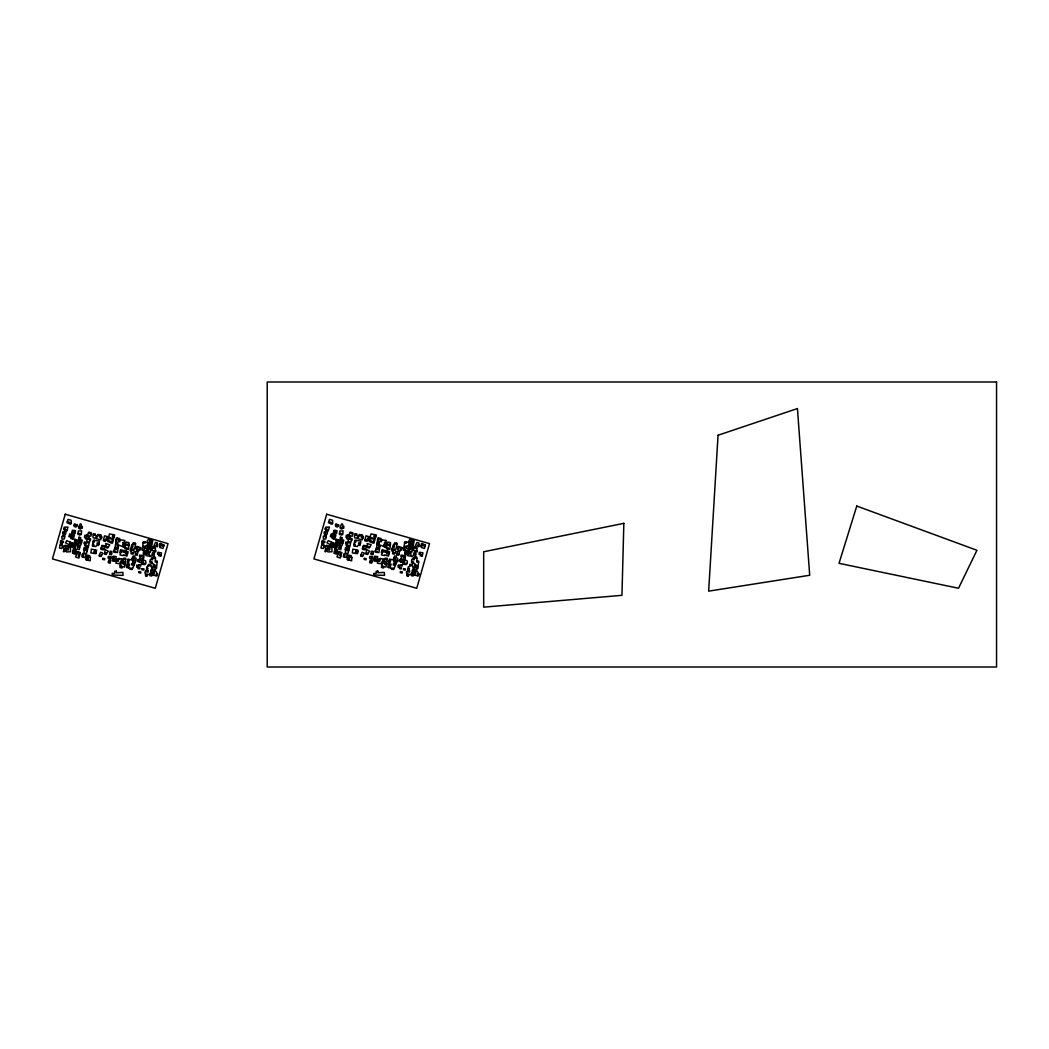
<?xml version="1.0" encoding="UTF-8"?>
<svg xmlns="http://www.w3.org/2000/svg" width="1049" height="1049" viewBox="0 0 1049 1049"><rect width="100%" height="100%" fill="white"/><g stroke="black" fill="none" stroke-linecap="round" stroke-linejoin="round"><path stroke-width="1.5" d="M71.135 523.202L71.175 520.278L68.028 519.399L66.952 522.69L70.703 524.251L71.135 523.202L69.378 522.468L68.946 523.517M332.612 523.202L332.651 520.278L329.491 519.399L328.429 522.69L332.166 524.251L332.612 523.202L330.855 522.468L330.409 523.517M115.928 541.874L116.282 538.006L119.704 538.543L119.547 539.75L124.779 540.445L123.9 547.093L118.589 545.034L118.17 548.024L115.102 547.394L115.928 541.874L117.803 542.189L117.619 543.303L115.744 543.002M377.404 541.874L377.745 538.006L381.167 538.543L381.01 539.75L386.255 540.445L385.376 547.093L380.066 545.034L379.646 548.024L376.578 547.394L377.404 541.874L379.279 542.189L379.095 543.303L377.22 543.002M148.25 565.503L148.224 566.408L146.86 566.696L146.493 570.118L144.946 571.993L145.68 575.835L146.808 576.019L147.712 574.419L148.748 574.655L150.44 573.042L149.915 575.678L151.672 576.032L152.105 575.049L157.114 575.901L157.416 574.013L155.79 571.076L152.8 570.577L151.987 569.502L150.886 564.782L148.434 564.375L148.25 565.503L150.125 565.804L150.309 564.677M409.726 565.503L409.7 566.408L408.336 566.696L407.969 570.118L406.422 571.993L407.143 575.835L408.271 576.019L409.189 574.419L410.225 574.655L411.916 573.042L411.392 575.678L413.149 576.032L413.581 575.049L418.59 575.901L418.879 574.013L417.266 571.076L414.263 570.577L413.45 569.502L412.362 564.782L409.91 564.375L409.726 565.503L411.601 565.804L411.785 564.677M101.071 536.695L101.15 535.016L97.741 534.466L96.521 538.78L100.77 539.802L101.242 537.875M362.548 536.695L362.626 535.016L359.217 534.466L357.997 538.78L362.246 539.802L362.705 537.875M154.255 554.226L154.151 556.324L151.869 555.668L152.564 552.784L154.439 553.098L154.255 554.226L152.38 553.911M415.732 554.226L415.627 556.324L413.345 555.668L414.04 552.784L415.915 553.098L415.732 554.226L413.857 553.911M87.46 549.807L87.88 547.224L86.057 546.673L85.73 547.762L84.104 547.565L83.815 549.44L84.956 550.384L83.933 550.41L84.117 553.072L86.49 553.544L87.46 549.807L85.638 549.256L85.31 550.345L87.133 550.895M348.937 549.807L349.343 547.224L347.521 546.673L347.193 547.762L345.58 547.565L345.291 549.44L346.419 550.384L345.396 550.41L345.593 553.072L347.966 553.544L348.937 549.807L347.114 549.256L346.786 550.345L348.609 550.895M81.232 526.27L81.127 528.158L82.268 528.224L82.373 526.323L81.232 526.27L81.206 524.185L80.301 523.844L78.505 527.044L80.957 528.027L80.524 529.089L78.767 528.355L79.2 527.306M342.708 526.27L342.603 528.158L343.744 528.224L343.849 526.323L342.708 526.27L342.682 524.185L341.764 523.844L339.981 527.044L342.433 528.027L341.987 529.089L340.23 528.355L340.676 527.306M78.387 541.061L74.912 539.055L74.479 541.94L78.387 542.464L78.845 545.021L80.589 545.48L82.294 540.222L78.963 539.134L78.387 541.061L80.13 541.586L80.458 540.484L78.636 539.947M155.396 560.835L157.271 561.149L157.088 562.277L155.213 561.962L155.527 558.527M336.06 540.143L335.955 541.94L339.863 542.464L340.309 545.021L342.053 545.48L343.77 540.222L340.427 539.134L339.85 541.061L341.607 541.586L341.935 540.484L340.112 539.947L339.784 541.035L336.388 539.055L336.06 540.143L339.535 541.297L339.207 542.385L337.385 541.835L337.712 540.746M416.873 560.835L418.748 561.149L418.564 562.277L416.689 561.962L417.004 558.527M64.605 536.695L64.448 538.845L62.048 539.252L61.786 536.367L64.605 536.695L64.894 535.593L63.058 535.108L62.756 536.209M326.069 536.695L325.911 538.845L323.512 539.252L323.262 536.367L326.069 536.695L326.37 535.593L324.521 535.108L324.233 536.209M141.445 555.432L141.261 556.56L139.386 556.245L139.569 555.118L144.015 555.852L142.9 562.133L141.694 562.29L141.405 564.165L144.788 564.611L144.972 563.483M402.921 555.432L402.724 556.56L400.849 556.245L401.033 555.118L405.491 555.852L404.376 562.133L403.17 562.29L402.868 564.165L406.265 564.611L406.448 563.483M76.695 553.387L76.879 551.499L80.327 552.535L78.885 558.068L75.489 556.901L78.019 551.604M338.171 553.387L338.355 551.499L341.804 552.535L340.348 558.068L336.965 556.901L339.483 551.604M151.987 569.502L153.797 564.087L150.099 562.71L150.099 560.507L150.479 559.274L152.669 559.786L152.957 557.898L151.83 557.727L151.541 559.602M413.45 569.502L415.26 564.087L411.575 562.71L411.562 560.507L411.955 559.274L414.132 559.786L414.434 557.898L413.306 557.727L413.004 559.602M125.421 561.7L125.828 558.383L123.952 558.081L123.769 559.209L122.038 559.13L121.553 562.238L125.237 562.828L125.421 561.7L123.546 561.385L123.362 562.513M386.897 561.7L387.304 558.383L385.429 558.081L385.245 559.209L383.514 559.13L383.029 562.238L386.701 562.828L386.897 561.7L385.009 561.385L384.826 562.513M60.554 541.756L60.711 540.523L63.373 541.284L63.307 542.503L60.554 541.756L60.265 542.857L62.114 543.343L62.402 542.241M322.03 541.756L322.187 540.523L324.836 541.284L324.784 542.503L322.03 541.756L321.741 542.857L323.577 543.343L323.866 542.241M88.824 538.307L90.647 538.858L90.319 539.947L88.496 539.409L89.126 535.96L90.857 536.183L91.486 532.879L88.483 532.263L87.526 535.292M128.83 545.677L128.345 549.44L124.844 548.745L126.142 542.058L129.014 542.635L128.83 545.677L126.955 545.375L127.139 544.247L129.014 544.549M350.3 538.307L352.123 538.858L351.795 539.947L349.973 539.409L350.602 535.96L352.333 536.183L352.949 532.879L349.946 532.263L349.002 535.292M390.307 545.677L389.808 549.44L386.32 548.745L387.619 542.058L390.477 542.635L390.307 545.677L388.432 545.375L388.615 544.247L390.49 544.549M96.351 551.328L96.036 553.649L90.843 552.941L91.368 549.125L96.547 550.201L96.351 551.328L94.476 551.013L94.659 549.899M357.827 551.328L357.512 553.649L352.32 552.941L352.831 549.125L358.011 550.201L357.827 551.328L355.952 551.013L356.136 549.899M71.961 532.8L71.804 533.941L73.679 534.216L73.85 533.076L71.961 532.8L72.486 530.23L75.528 530.676L75.095 533.574L73.85 533.076M74.361 530.506L74.191 531.633L72.315 531.358M79.79 534.741L81.297 534.636L81.612 530.82L78.413 530.991L77.901 534.452L79.79 534.741L79.947 533.6L78.072 533.325M333.438 532.8L333.267 533.941L335.156 534.216L335.313 533.076L333.438 532.8L333.949 530.23L337.004 530.676L336.572 533.574L335.313 533.076M335.837 530.506L335.667 531.633L333.792 531.358M341.253 534.741L342.774 534.636L343.089 530.82L339.876 530.991L339.378 534.452L341.253 534.741L341.423 533.6L339.535 533.325M111.614 553.662L111.928 551.499L110.093 551.197L109.555 554.475L111.43 554.79L111.614 553.662L109.739 553.347M373.09 553.662L373.405 551.499L371.556 551.197L371.018 554.475L372.893 554.79L373.09 553.662L371.202 553.347M85.231 547.735L84.943 549.61L83.815 549.44M346.708 547.735L346.419 549.61L345.291 549.44M75.659 550.712L75.122 554.187L72.486 553.164L73.535 548.955L75.987 549.61L75.659 550.712L73.836 550.161L74.164 549.073M92.653 544.064L92.364 545.952L95.8 546.555L96.928 545.165L98.567 545.467L99.419 541.127L93.361 540.183L92.653 544.064L93.781 544.247L93.492 546.123M94.489 540.353L94.2 542.241L93.073 542.058M107.05 540.038L107.824 536.682L104.48 535.855L103.353 540.786L105.241 541.1L107.05 540.038L105.923 539.855L106.211 537.98L107.339 538.15M109.975 558.619L110.276 556.744L108.362 556.376L108.034 558.094L111.102 558.802L111.404 556.914L110.276 556.744M112.597 542.045L110.722 541.73L110.538 542.857L112.413 543.172L114.682 534.846L109.424 533.98L107.654 541.507L110.63 542.294M112.846 558.697L113.24 556.18L116.269 556.652L114.892 561.385L112.466 560.992L112.846 558.697L113.974 558.868L114.275 556.993L113.148 556.809M117.409 538.176L117.108 540.065L115.98 539.881M117.042 547.84L117.344 545.965L118.471 546.149M117.436 559.196L117.134 561.071L118.275 561.254L118.563 559.366M120.189 550.712L119.901 552.587L121.028 552.771L120.569 549.702L128.148 551.774L126.916 556.154L123.507 554.816L123.179 555.642L120.019 554.934L120.53 552.692M120.215 565.516L119.914 567.404L122.156 567.929L122.602 566.499L124.503 567.089L125.303 563.549L121.461 562.867L120.215 565.516L121.343 565.699L121.041 567.575M123.166 559.314L122.877 561.189L121.75 561.005M130.443 548.915L130.155 550.791L131.636 551.066L131.086 553.82L132.961 554.121L134.613 551.354L132.423 549.951L132.554 548.929L134.508 549.178L135.727 543.487L133.315 542.792L131.872 545.205L130.443 548.915L131.571 549.086L131.282 550.961M137.773 546.634L140.723 547.67L139.504 547.919L138.835 550.882L136.921 550.581L137.104 549.401L136.2 549.27L136.645 546.463L137.773 546.634L137.471 548.509L136.344 548.339M140.632 548.102L140.343 549.978L139.215 549.807M142.533 564.349L142.821 562.461L141.694 562.29M145.68 575.835L145.968 573.96L147.096 574.144L146.808 576.019M157.442 546.49L157.35 542.831L155.488 542.425L153.836 545.926L157.442 546.49L156.314 546.319L156.616 544.431L157.743 544.615M159.514 545.821L160.287 543.343L163.932 545.047L163.015 548.457L159.789 547.434L159.514 545.821L160.641 546.005L160.93 544.129L159.802 543.946M159.015 554.672L158.832 555.8L160.707 556.114L160.89 554.987L158.635 554.37L158.937 552.495M155.986 575.717L156.288 573.842L157.416 574.013M337.135 550.712L336.585 554.187L333.962 553.164L334.998 548.955L337.463 549.61L337.135 550.712L335.313 550.161L335.641 549.073M354.129 544.064L353.828 545.952L357.276 546.555L358.391 545.165L360.03 545.467L360.882 541.127L354.837 540.183L354.129 544.064L355.257 544.247L354.955 546.123M355.965 540.353L355.663 542.241L354.536 542.058M368.514 540.038L369.3 536.682L365.957 535.855L364.829 540.786L366.704 541.1L368.514 540.038L367.386 539.855L367.688 537.98L368.815 538.15M371.451 558.619L371.739 556.744L369.838 556.376L369.51 558.094L372.579 558.802L372.867 556.914L371.739 556.744M374.073 542.045L372.198 541.73L372.015 542.857L373.89 543.172L376.158 534.846L370.9 533.98L369.13 541.507L372.107 542.294M374.323 558.697L374.716 556.18L377.745 556.652L376.355 561.385L373.942 560.992L374.323 558.697L375.45 558.868L375.739 556.993L374.611 556.809M378.873 538.176L378.584 540.065L377.456 539.881M378.519 547.84L378.82 545.965L379.948 546.149M378.912 559.196L378.61 561.071L379.738 561.254L380.04 559.366M381.666 550.712L381.377 552.587L382.505 552.771L382.046 549.702L389.612 551.774L388.392 556.154L384.983 554.816L384.655 555.642L381.495 554.934L382.006 552.692M381.679 565.516L381.39 567.404L383.632 567.929L384.078 566.499L385.966 567.089L386.766 563.549L382.924 562.867L381.679 565.516L382.806 565.699L382.518 567.575M384.642 559.314L384.354 561.189L383.226 561.005M391.92 548.915L391.618 550.791L393.113 551.066L392.562 553.82L394.437 554.121L396.089 551.354L393.899 549.951L394.031 548.929L395.984 549.178L397.204 543.487L394.791 542.792L393.336 545.205L391.92 548.915L393.047 549.086L392.746 550.961M399.236 546.634L402.2 547.67L400.98 547.919L400.298 550.882L398.397 550.581L398.581 549.401L397.676 549.27L398.109 546.463L399.236 546.634L398.948 548.509L397.82 548.339M402.108 548.102L401.806 549.978L400.679 549.807M403.996 564.349L404.298 562.461L403.17 562.29M407.143 575.835L407.445 573.96L408.572 574.144L408.271 576.019M418.918 546.49L418.826 542.831L416.964 542.425L415.312 545.926L418.918 546.49L417.79 546.319L418.092 544.431L419.22 544.615M420.977 545.821L421.764 543.343L425.409 545.047L424.491 548.457L421.265 547.434L420.977 545.821L422.104 546.005L422.406 544.129L421.278 543.946M420.479 554.672L420.295 555.8L422.183 556.114L422.367 554.987L420.111 554.37L420.4 552.495M417.463 575.717L417.751 573.842L418.879 574.013M93.256 534.78L93.453 533.653L95.328 533.967L95.144 535.095L96.18 535.659L95.708 538.268L93.282 537.822L92.928 536.642L93.256 534.78L95.144 535.095M99.616 534.767L99.432 535.895L97.557 535.593M99.353 555.052L99.17 556.18L101.045 556.481L102.881 553.216L100.638 552.194L99.353 555.052L101.229 555.354M101.084 548.168L100.901 549.296L103.589 549.742L105.779 545.913L101.95 545.388L101.084 548.168L102.959 548.483L102.776 549.597M103.825 545.69L103.641 546.817L101.766 546.516M105.241 541.1L105.425 539.973L103.536 539.658M106.198 546.542L106.015 547.67L107.89 547.984L109.686 544.746L105.621 543.487L106.198 546.542L108.073 546.857M106.526 553.347L106.342 554.475L104.454 554.16L105.202 549.676L108.283 551.197L106.526 553.347L104.651 553.033M109.542 541.808L109.725 540.681L107.85 540.379M110.355 562.002L110.171 563.129L108.296 562.815L108.768 559.982L110.814 560.31L110.355 562.002L108.48 561.687M113.817 550.935L113.633 552.062L117.449 552.587L118.039 548.522L114.839 547.998L113.817 550.935L115.692 551.25L115.508 552.377M114.341 561.307L114.525 560.179L112.649 559.878M116.714 548.312L116.531 549.427L114.656 549.125M124.529 550.751L124.346 551.879L126.221 552.194L126.405 551.066M126.719 549.047L126.916 547.919L125.028 547.617M127.021 567.561L127.204 566.434L129.093 566.735L128.896 567.863L130.299 569.214L132.174 569.515L135.57 561.792L136.213 558.225L134.574 557.924L134.862 556.285L133.079 555.97L131.518 559.969L127.965 559.065L126.483 567.365L128.896 567.863M130.299 569.214L130.482 568.086L132.358 568.388M135.19 543.107L135.006 544.221L133.131 543.92M137.406 554.16L137.222 555.288L135.347 554.987L135.937 551.407L138.022 551.748L137.406 554.16L135.531 553.859M149.168 542.884L148.984 543.998L152.026 544.51L152.721 540.287L148.434 539.343L147.371 540.917L147.948 542.49L146.834 546.109L145.654 545.742L144.906 548.155L147.319 548.889L145.562 551.053L142.192 550.292L143.254 541.717L151.043 543.185L150.859 544.313M145.129 542.018L144.946 543.146L143.07 542.844M144.067 550.607L144.251 549.479L142.376 549.165M142.913 564.31L143.097 563.182L145.719 563.68L145.903 561.858L145.444 560.599L143.057 560.245M145.326 553.361L145.142 554.475L143.267 554.174L143.713 551.407L146.152 551.813L145.326 553.361L143.451 553.046M146.454 552.062L148.342 549.283L150.925 549.978L150.322 552.285L149.378 552.036L149.128 554.475L150.938 556.547L146.034 555.577L147.135 552.653L149.01 552.954L148.827 554.082L146.952 553.767L146.454 552.062L148.329 552.364L148.512 551.25L146.637 550.935M147.45 545.913L147.634 544.785L149.509 545.1L148.656 547.866L147.083 547.499L147.45 545.913L149.325 546.227M149.915 546.726L150.099 545.598L151.974 545.913L151.305 548.981L149.443 548.47L149.915 546.726L151.79 547.04M153.587 546.975L153.403 548.102L155.278 548.404L155.672 551.971L152.118 550.515L152.42 547.342L155.462 547.29L155.278 548.404M151.987 563.025L152.171 561.897L150.295 561.582M153.797 551.656L153.98 550.528L155.855 550.843M152.8 570.577L152.984 569.45L154.859 569.764L156.485 568.374L157.088 562.277M154.675 570.892L154.859 569.764M354.732 534.78L354.916 533.653L356.791 533.967L356.608 535.095L357.657 535.659L357.171 538.268L354.759 537.822L354.392 536.642L354.732 534.78L356.608 535.095M361.092 534.767L360.908 535.895L359.02 535.593M360.817 555.052L360.633 556.18L362.508 556.481L364.357 553.216L362.115 552.194L360.817 555.052L362.705 555.354M362.548 548.168L362.364 549.296L365.065 549.742L367.255 545.913L363.426 545.388L362.548 548.168L364.436 548.483L364.239 549.597M365.301 545.69L365.118 546.817L363.229 546.516M366.704 541.1L366.888 539.973L365.013 539.658M367.661 546.542L367.478 547.67L369.366 547.984L371.162 544.746L367.098 543.487L367.661 546.542L369.55 546.857M367.989 553.347L367.806 554.475L365.931 554.16L366.665 549.676L369.759 551.197L367.989 553.347L366.114 553.033M371.005 541.808L371.189 540.681L369.314 540.379M371.831 562.002L371.648 563.129L369.772 562.815L370.231 559.982L372.29 560.31L371.831 562.002L369.956 561.687M375.293 550.935L375.109 552.062L378.925 552.587L379.502 548.522L376.316 547.998L375.293 550.935L377.168 551.25L376.984 552.377M375.817 561.307L376.001 560.179L374.126 559.878M378.191 548.312L378.007 549.427L376.132 549.125M385.993 550.751L385.809 551.879L387.697 552.194L387.881 551.066M388.196 549.047L388.379 547.919L386.504 547.617M388.497 567.561L388.681 566.434L390.556 566.735L390.372 567.863L391.762 569.214L393.65 569.515L397.033 561.792L397.689 558.225L396.037 557.924L396.338 556.285L394.555 555.97L392.982 559.969L389.441 559.065L387.946 567.365L390.372 567.863M391.762 569.214L391.959 568.086L393.834 568.388M396.666 543.107L396.483 544.221L394.608 543.92M398.882 554.16L398.699 555.288L396.824 554.987L397.414 551.407L399.485 551.748L398.882 554.16L397.007 553.859M410.644 542.884L410.447 543.998L413.503 544.51L414.198 540.287L409.897 539.343L408.848 540.917L409.425 542.49L408.31 546.109L407.13 545.742L406.383 548.155L408.782 548.889L407.025 551.053L403.655 550.292L404.717 541.717L412.519 543.185L412.336 544.313M406.606 542.018L406.409 543.146L404.534 542.844M405.543 550.607L405.727 549.479L403.852 549.165M404.389 564.31L404.573 563.182L407.196 563.68L407.366 561.858L406.92 560.599L404.534 560.245M406.789 553.361L406.606 554.475L404.73 554.174L405.189 551.407L407.628 551.813L406.789 553.361L404.914 553.046M407.917 552.062L409.805 549.283L412.401 549.978L411.785 552.285L410.854 552.036L410.592 554.475L412.401 556.547L407.51 555.577L408.612 552.653L410.487 552.954L410.303 554.082L408.428 553.767L407.917 552.062L409.792 552.364L409.989 551.25L408.1 550.935M408.926 545.913L409.11 544.785L410.985 545.1L410.133 547.866L408.559 547.499L408.926 545.913L410.802 546.227M411.392 546.726L411.575 545.598L413.45 545.913L412.768 548.981L410.92 548.47L411.392 546.726L413.267 547.04M415.05 546.975L414.866 548.102L416.741 548.404L417.148 551.971L413.581 550.515L413.896 547.342L416.925 547.29L416.741 548.404M413.45 563.025L413.634 561.897L411.759 561.582M415.273 551.656L415.456 550.528L417.332 550.843M414.263 570.577L414.46 569.45L416.335 569.764L417.961 568.374L418.564 562.277M416.151 570.892L416.335 569.764M79.672 547.447L79.304 549.702L77.167 548.994L78.019 545.965L79.881 546.319L79.672 547.447L77.81 547.08M341.148 547.447L340.768 549.702L338.643 548.994L339.496 545.965L341.358 546.319L341.148 547.447L339.273 547.08M63.701 533.797L64.028 531.922L62.914 531.725L62.573 533.6L65.484 534.387L65.995 532.433L64.028 531.922M325.164 533.797L325.505 531.922L324.377 531.725L324.049 533.6L326.947 534.387L327.458 532.433L325.505 531.922M86.451 535.554L84.89 535.2L84.445 537.245L87.473 538.255L86.647 541.494L89.467 542.136L90.319 539.947M347.927 535.554L346.354 535.2L345.921 537.245L348.95 538.255L348.124 541.494L350.943 542.136L351.795 539.947M82.937 556.98L85.126 557.609L85.651 554.147L82.635 553.413L81.835 556.717L82.937 556.98L83.382 555.131L82.281 554.869M344.413 556.98L346.603 557.609L347.114 554.147L344.098 553.413L343.298 556.717L344.413 556.98L344.859 555.131L343.757 554.869M60.199 545.047L59.439 548.024L61.786 548.614L62.52 545.703L60.199 545.047L60.488 543.933L62.324 544.418L62.035 545.532M321.663 545.047L320.915 548.024L323.249 548.614L323.997 545.703L321.663 545.047L321.951 543.933L323.8 544.418L323.512 545.532M63.687 529.089L64.159 527.241L68.015 527.044L66.625 531.161L64.789 530.676L63.687 529.089L64.802 529.365L65.274 527.529M325.164 529.089L325.636 527.241L329.478 527.044L328.101 531.161L326.265 530.676L325.164 529.089L326.265 529.365L326.737 527.529M64.789 530.676L65.077 529.575L66.926 530.06M326.265 530.676L326.554 529.575L328.389 530.06M64.841 546.332L65.169 545.244L68.224 546.214L70.467 548.47L70.532 551.748L66.533 551.931L64.514 550.502L64.107 551.813L63.386 551.577L64.514 548.076L63.268 547.709L63.779 546.018L66.664 546.883L66.992 545.782M70.978 537.298L70.65 538.386L73.22 539.212L74.387 535.239L69.811 533.889L68.828 536.563L72.801 537.849L72.473 538.937M68.998 545.113L68.67 546.214L71.253 546.962L72.538 543.251L66.821 540.615L65.444 542.766L70.821 545.664L70.493 546.752M76.249 540.746L75.921 541.835L77.744 542.385L78.072 541.297L74.584 540.143M76.407 540.694L76.734 539.592M85.651 537.704L85.323 538.806L87.146 539.343M84.156 543.015L84.484 541.927L89.113 543.198L88.313 546.962L84.982 545.965L84.156 543.015L85.979 543.566L86.306 542.464M89.663 532.341L89.335 533.43L91.158 533.98M86.805 546.516L87.133 545.414L85.31 544.864M326.318 546.332L326.645 545.244L329.688 546.214L331.943 548.47L332.008 551.748L328.009 551.931L325.99 550.502L325.57 551.813L324.862 551.577L325.977 548.076L324.744 547.709L325.256 546.018L328.14 546.883L328.468 545.782M332.454 537.298L332.127 538.386L334.697 539.212L335.864 535.239L331.274 533.889L330.304 536.563L334.277 537.849L333.949 538.937M330.461 545.113L330.133 546.214L332.73 546.962L334.002 543.251L328.298 540.615L326.921 542.766L332.284 545.664L331.956 546.752M337.883 540.694L338.211 539.592M347.127 537.704L346.786 538.806L348.609 539.343M345.619 543.015L345.96 541.927L350.576 543.198L349.789 546.962L346.458 545.965L345.619 543.015L347.442 543.566L347.77 542.464M351.127 532.341L350.799 533.43L352.621 533.98M348.281 546.516L348.609 545.414L346.786 544.864M140.317 556.403L139.097 559.982L138.075 559.628L137.393 561.149L140.868 562.487L143.149 560.009M401.793 556.403L400.574 559.982L399.551 559.628L398.869 561.149L402.344 562.487L404.626 560.009M139.176 561.831L139.583 560.769L137.812 560.087M400.639 561.831L401.059 560.769L399.276 560.087M68.71 523.425L69.155 522.376L67.398 521.641M330.186 523.425L330.619 522.376L328.862 521.641M160.707 556.114L161.507 552.889L157.809 552.312L157.507 554.187L158.635 554.37M422.183 556.114L422.983 552.889L419.272 552.312L418.984 554.187L420.111 554.37M341.161 554.016L340.02 553.911L339.85 555.8L340.977 555.918M79.685 554.016L78.557 553.911L78.373 555.8L79.514 555.918M374.768 538.439L373.641 538.268L373.352 540.143L374.48 540.314M393.336 545.205L394.463 545.388L394.175 547.263L393.047 547.08M404.98 557.399L403.852 557.229L403.55 559.104L404.678 559.274M408.258 568.23L409.385 568.414L409.097 570.289L407.969 570.118M113.305 538.439L112.177 538.268L111.876 540.143L113.004 540.314M131.872 545.205L133 545.388L132.698 547.263L131.571 547.08M143.503 557.399L142.376 557.229L142.087 559.104L143.215 559.274M146.794 568.23L147.922 568.414L147.621 570.289L146.493 570.118M375.935 536.039L374.06 535.737L373.877 536.852L375.752 537.167M425.409 545.047L423.534 544.733L423.35 545.86L425.225 546.175M370.323 537.429L372.211 537.744L372.028 538.871L370.14 538.557M404.468 546.136L406.343 546.437L406.16 547.565L404.285 547.263M377.247 543.369L379.122 543.684L378.938 544.798L377.063 544.497M360.581 543.146L358.706 542.844L358.522 543.972L360.397 544.274M392.746 552.692L394.621 552.993M385.245 559.209L387.12 559.51M415.181 564.965L417.056 565.28L416.873 566.408L414.984 566.093M386.766 563.549L384.891 563.247L384.708 564.362L386.583 564.677M114.459 536.039L112.584 535.737L112.4 536.852L114.275 537.167M163.932 545.047L162.057 544.733L161.874 545.86L163.749 546.175M108.86 537.429L110.735 537.744L110.551 538.871L108.676 538.557M142.992 546.136L144.867 546.437L144.683 547.565L142.808 547.263M115.77 543.369L117.645 543.684L117.462 544.798L115.587 544.497M99.104 543.146L97.229 542.844L97.046 543.972L98.921 544.274M131.269 552.692L133.144 552.993M123.769 559.209L125.644 559.51M153.705 564.965L155.58 565.28L155.396 566.408L153.521 566.093M125.303 563.549L123.428 563.247L123.244 564.362L125.119 564.677M347.193 547.762L349.015 548.312M327.826 549.256L326.003 548.719L325.662 549.807L327.485 550.358L328.088 548.509L329.911 549.06L329.583 550.148L327.76 549.61M85.73 547.762L87.539 548.312M66.349 549.256L64.527 548.719L64.199 549.807L66.021 550.358L66.625 548.509L68.447 549.06L68.119 550.148L66.297 549.61M623.84 523.346L621.952 595.321L483.681 607.161L483.681 551.761L623.84 523.346M718.054 435.243L708.665 591.138L809.71 575.258L797.437 408.546L718.054 435.243M90.463 557.386L90.135 560.822L85.769 559.628L87.08 555.131L89.716 555.616L89.362 557.124L90.463 557.386M351.926 557.386L351.612 560.822L347.245 559.628L348.556 555.131L351.192 555.616L350.838 557.124L351.926 557.386M73.325 550.266L73.142 552.167L74.282 552.272L74.466 550.371L73.325 550.266M334.801 550.266L334.618 552.167L335.746 552.272L335.929 550.371L334.801 550.266M153.508 571.639L153.246 573.79L154.164 573.908L154.465 571.495L153.508 571.639M414.984 571.639L414.722 573.79L415.64 573.908L415.942 571.495L414.984 571.639M118.983 539.671L118.681 541.546L119.809 541.717L120.111 539.842L118.983 539.671M119.101 558.461L118.943 559.432L116.924 559.117L115.915 563.169L119.809 563.824L120.084 562.172L120.897 562.303L121.448 559.025L119.101 558.461M122.851 544.654L122.549 546.529L123.677 546.699L123.979 544.824L122.851 544.654M123.139 542.412L122.838 544.3L123.966 544.47L124.267 542.595L123.139 542.412M127.912 560.336L127.624 562.225L128.752 562.395L129.04 560.52L127.912 560.336M132.554 558.042L132.253 559.917L133.38 560.1L133.682 558.212L132.554 558.042M136.881 565.254L136.593 567.142L137.721 567.312L138.009 565.437L136.881 565.254M150.925 570.236L150.623 572.125L151.751 572.295L152.053 570.42L150.925 570.236M380.446 539.671L380.158 541.546L381.285 541.717L381.574 539.842L380.446 539.671M380.564 558.461L380.42 559.432L378.401 559.117L377.378 563.169L381.285 563.824L381.561 562.172L382.374 562.303L382.911 559.025L380.564 558.461M384.603 542.412L384.314 544.3L385.442 544.47L385.73 542.595L384.603 542.412M384.314 544.654L384.026 546.529L385.153 546.699L385.442 544.824L384.314 544.654M389.389 560.336L389.087 562.225L390.215 562.395L390.516 560.52L389.389 560.336M394.031 558.042L393.729 559.917L394.857 560.1L395.158 558.212L394.031 558.042M398.358 565.254L398.056 567.142L399.184 567.312L399.485 565.437L398.358 565.254M412.401 570.236L412.1 572.125L413.227 572.295L413.529 570.42L412.401 570.236M86.215 558.461L86.018 559.589L87.906 559.891L88.09 558.776L86.215 558.461M86.818 556.219L86.634 557.347L88.509 557.648L88.693 556.521L86.818 556.219M94.135 551.918L93.938 553.046L95.826 553.361L96.01 552.233L94.135 551.918M100.127 536.537L99.943 537.665L101.819 537.967L102.002 536.839L100.127 536.537M102.881 558.343L102.697 559.471L104.572 559.773L104.756 558.645L102.881 558.343M122.09 550.646L121.907 551.774L123.782 552.076L123.966 550.948L122.09 550.646M125.552 552.639L125.369 553.767L127.244 554.069L127.427 552.941L125.552 552.639M127.755 563.811L127.572 564.939L129.447 565.254L129.63 564.126L127.755 563.811M132.004 563.877L131.82 565.005L133.695 565.319L133.892 564.192L132.004 563.877M132.751 561.451L132.567 562.579L134.442 562.88L134.626 561.766L132.751 561.451M133.498 560.035L133.315 561.163L135.19 561.477L135.373 560.35L133.498 560.035M138.14 567.496L137.957 568.624L139.845 568.938L140.028 567.811L138.14 567.496M139.596 559.012L139.399 560.14L141.287 560.454L141.471 559.327L139.596 559.012M139.006 564.65L138.822 565.778L140.697 566.093L140.881 564.965L139.006 564.65M139.006 571.6L138.822 572.728L140.697 573.029L140.881 571.902L139.006 571.6M142.139 568.624L141.956 569.751L143.831 570.066L144.015 568.938L142.139 568.624M150.059 540.065L149.876 541.192L151.751 541.494L151.935 540.366L150.059 540.065M146.375 570.682L146.191 571.81L148.066 572.125L148.25 570.997L146.375 570.682M150.768 573.213L150.584 574.341L152.459 574.655L152.656 573.528L150.768 573.213M153.547 556.901L153.364 558.029L155.239 558.343L155.422 557.216L153.547 556.901M153.967 566.63L153.783 567.758L155.658 568.073L155.842 566.945L153.967 566.63M347.678 558.461L347.494 559.589L349.369 559.891L349.553 558.776L347.678 558.461M348.294 556.219L348.111 557.347L349.986 557.648L350.169 556.521L348.294 556.219M355.598 551.918L355.414 553.046L357.289 553.361L357.473 552.233L355.598 551.918M361.603 536.537L361.42 537.665L363.295 537.967L363.478 536.839L361.603 536.537M364.344 558.343L364.16 559.471L366.035 559.773L366.219 558.645L364.344 558.343M383.567 550.646L383.37 551.774L385.258 552.076L385.442 550.948L383.567 550.646M387.029 552.639L386.845 553.767L388.72 554.069L388.904 552.941L387.029 552.639M389.218 563.811L389.035 564.939L390.91 565.254L391.107 564.126L389.218 563.811M393.48 563.877L393.296 565.005L395.171 565.319L395.355 564.192L393.48 563.877M394.214 561.451L394.031 562.579L395.919 562.88L396.102 561.766L394.214 561.451M394.975 560.035L394.791 561.163L396.666 561.477L396.85 560.35L394.975 560.035M399.617 567.496L399.433 568.624L401.308 568.938L401.492 567.811L399.617 567.496M401.059 559.012L400.875 560.14L402.75 560.454L402.934 559.327L401.059 559.012M400.469 564.65L400.285 565.778L402.173 566.093L402.357 564.965L400.469 564.65M400.469 571.6L400.285 572.728L402.173 573.029L402.357 571.902L400.469 571.6M403.603 568.624L403.419 569.751L405.294 570.066L405.491 568.938L403.603 568.624M411.536 540.065L411.352 541.192L413.227 541.494L413.411 540.366L411.536 540.065M407.838 570.682L407.655 571.81L409.543 572.125L409.726 570.997L407.838 570.682M412.244 573.213L412.06 574.341L413.935 574.655L414.119 573.528L412.244 573.213M415.024 556.901L414.84 558.029L416.715 558.343L416.899 557.216L415.024 556.901M415.43 566.63L415.247 567.758L417.122 568.073L417.318 566.945L415.43 566.63M77.744 543.933L77.482 545.323L76.393 544.837L75.056 548.273L72.315 547.408L73.863 542.989L77.744 543.933M339.22 543.933L338.945 545.323L337.87 544.837L336.519 548.273L333.792 547.408L335.339 542.989L339.22 543.933M77.193 525.051L76.905 526.454L73.797 524.959L74.558 523.818L77.193 525.051M338.67 525.051L338.381 526.454L335.26 524.959L336.021 523.818L338.67 525.051M65.222 514.233L52.45 558.907L155.278 588.292L168.037 543.618L65.222 514.233M326.685 514.233L313.926 558.907L416.741 588.292L429.513 543.618L326.685 514.233M66.362 547.001L66.035 548.102L67.857 548.64L68.185 547.552L66.362 547.001M70.965 535.056L70.637 536.144L72.46 536.695L72.787 535.606L70.965 535.056M69.588 543.762L69.26 544.851L71.083 545.401L71.411 544.313L69.588 543.762M70.086 542.412L69.759 543.5L71.581 544.051L71.909 542.949L70.086 542.412M73.286 546.28L72.958 547.381L74.781 547.919L75.108 546.831L73.286 546.28M73.797 543.998L73.469 545.087L75.292 545.637L75.62 544.549L73.797 543.998M79.003 537.193L78.675 538.281L80.498 538.832L80.825 537.731L79.003 537.193M79.606 541.808L79.278 542.897L81.101 543.448L81.429 542.346L79.606 541.808M86.621 535.016L86.28 536.105L88.103 536.655L88.444 535.554L86.621 535.016M327.839 547.001L327.511 548.102L329.32 548.64L329.661 547.552L327.839 547.001M332.441 535.056L332.113 536.144L333.936 536.695L334.264 535.606L332.441 535.056M331.064 543.762L330.737 544.851L332.559 545.401L332.887 544.313L331.064 543.762M331.563 542.412L331.235 543.5L333.058 544.051L333.385 542.949L331.563 542.412M334.762 546.28L334.434 547.381L336.257 547.919L336.585 546.831L334.762 546.28M335.274 543.998L334.946 545.087L336.768 545.637L337.096 544.549L335.274 543.998M340.466 537.193L340.138 538.281L341.961 538.832L342.289 537.731L340.466 537.193M341.082 541.808L340.755 542.897L342.577 543.448L342.905 542.346L341.082 541.808M348.084 535.016L347.757 536.105L349.579 536.655L349.907 535.554L348.084 535.016M856.771 506.051L839.03 563.326L958.524 588.253L976.934 550.279L856.771 506.051M149.601 541.454L150.558 542.385L149.601 541.454M411.077 541.454L412.034 542.385L411.077 541.454M74.545 525.287L74.112 526.349L75.869 527.07L76.302 526.021L74.545 525.287M336.021 525.287L335.588 526.349L337.345 527.07L337.778 526.021L336.021 525.287M116.373 571.154L114.682 571.246L114.787 573.305L112.177 573.436L112.256 574.957L123.048 575.377L122.89 572.413L116.452 572.754L116.373 571.154M377.837 571.154L376.145 571.246L376.263 573.305L373.654 573.436L373.732 574.957L384.524 575.377L384.367 572.413L377.928 572.754L377.837 571.154M996.55 381.993L267.22 381.993L267.22 667.007L996.55 667.007L996.55 381.993"/></g></svg>
